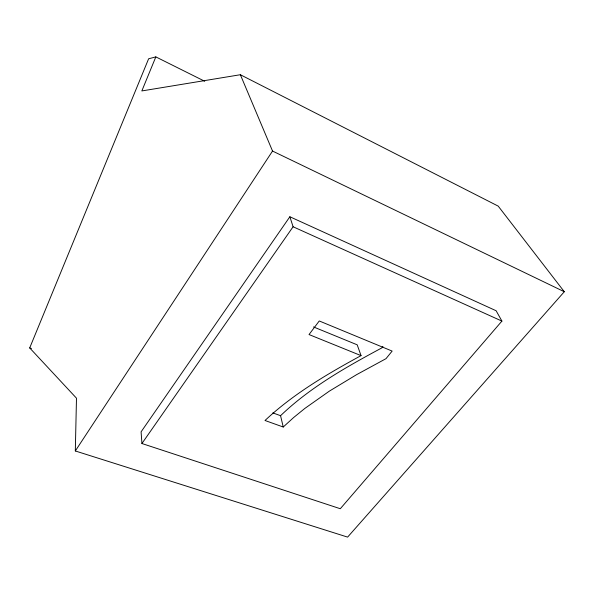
<?xml version="1.0" encoding="UTF-8"?>
<svg xmlns="http://www.w3.org/2000/svg" width="594" height="594" viewBox="0 0 594 594"><rect width="100%" height="100%" fill="white"/><g stroke="black" fill="none" stroke-linecap="round" stroke-linejoin="round"><path stroke-width="0.89" d="M155.828 56.89L141.832 90.941L240.362 74.725L498.21 206.125L564.3 291.736L347.609 537.11L75.312 450.965L76.485 398.188L29.7 347.928L148.619 58.791L155.828 56.89L204.722 81.267M75.312 450.965L272.535 151.054L240.362 74.725M289.865 216.751L141.097 431.845L141.929 443.518L340.303 508.731L501.915 321.094L496.131 310.751L289.865 216.751L293.094 226.76L501.915 321.094M141.929 443.518L293.094 226.76M382.937 346.525L381.838 347.891C346.064 367.129 310.053 387.377 280.561 415.696L283.241 427.012L293.688 417.485L304.893 408.39L329.403 391.104L356.519 374.703L386.003 358.665L392.144 351.084L319.26 320.96L309.036 334.556L361.048 355.62C327.094 374.123 293.354 393.896 265.006 420.493L283.241 427.012M29.7 347.928L31.445 348.544M272.839 412.897L280.561 415.696M313.521 326.938L357.194 344.817L361.048 355.62M272.535 151.054L564.3 291.736"/></g></svg>
